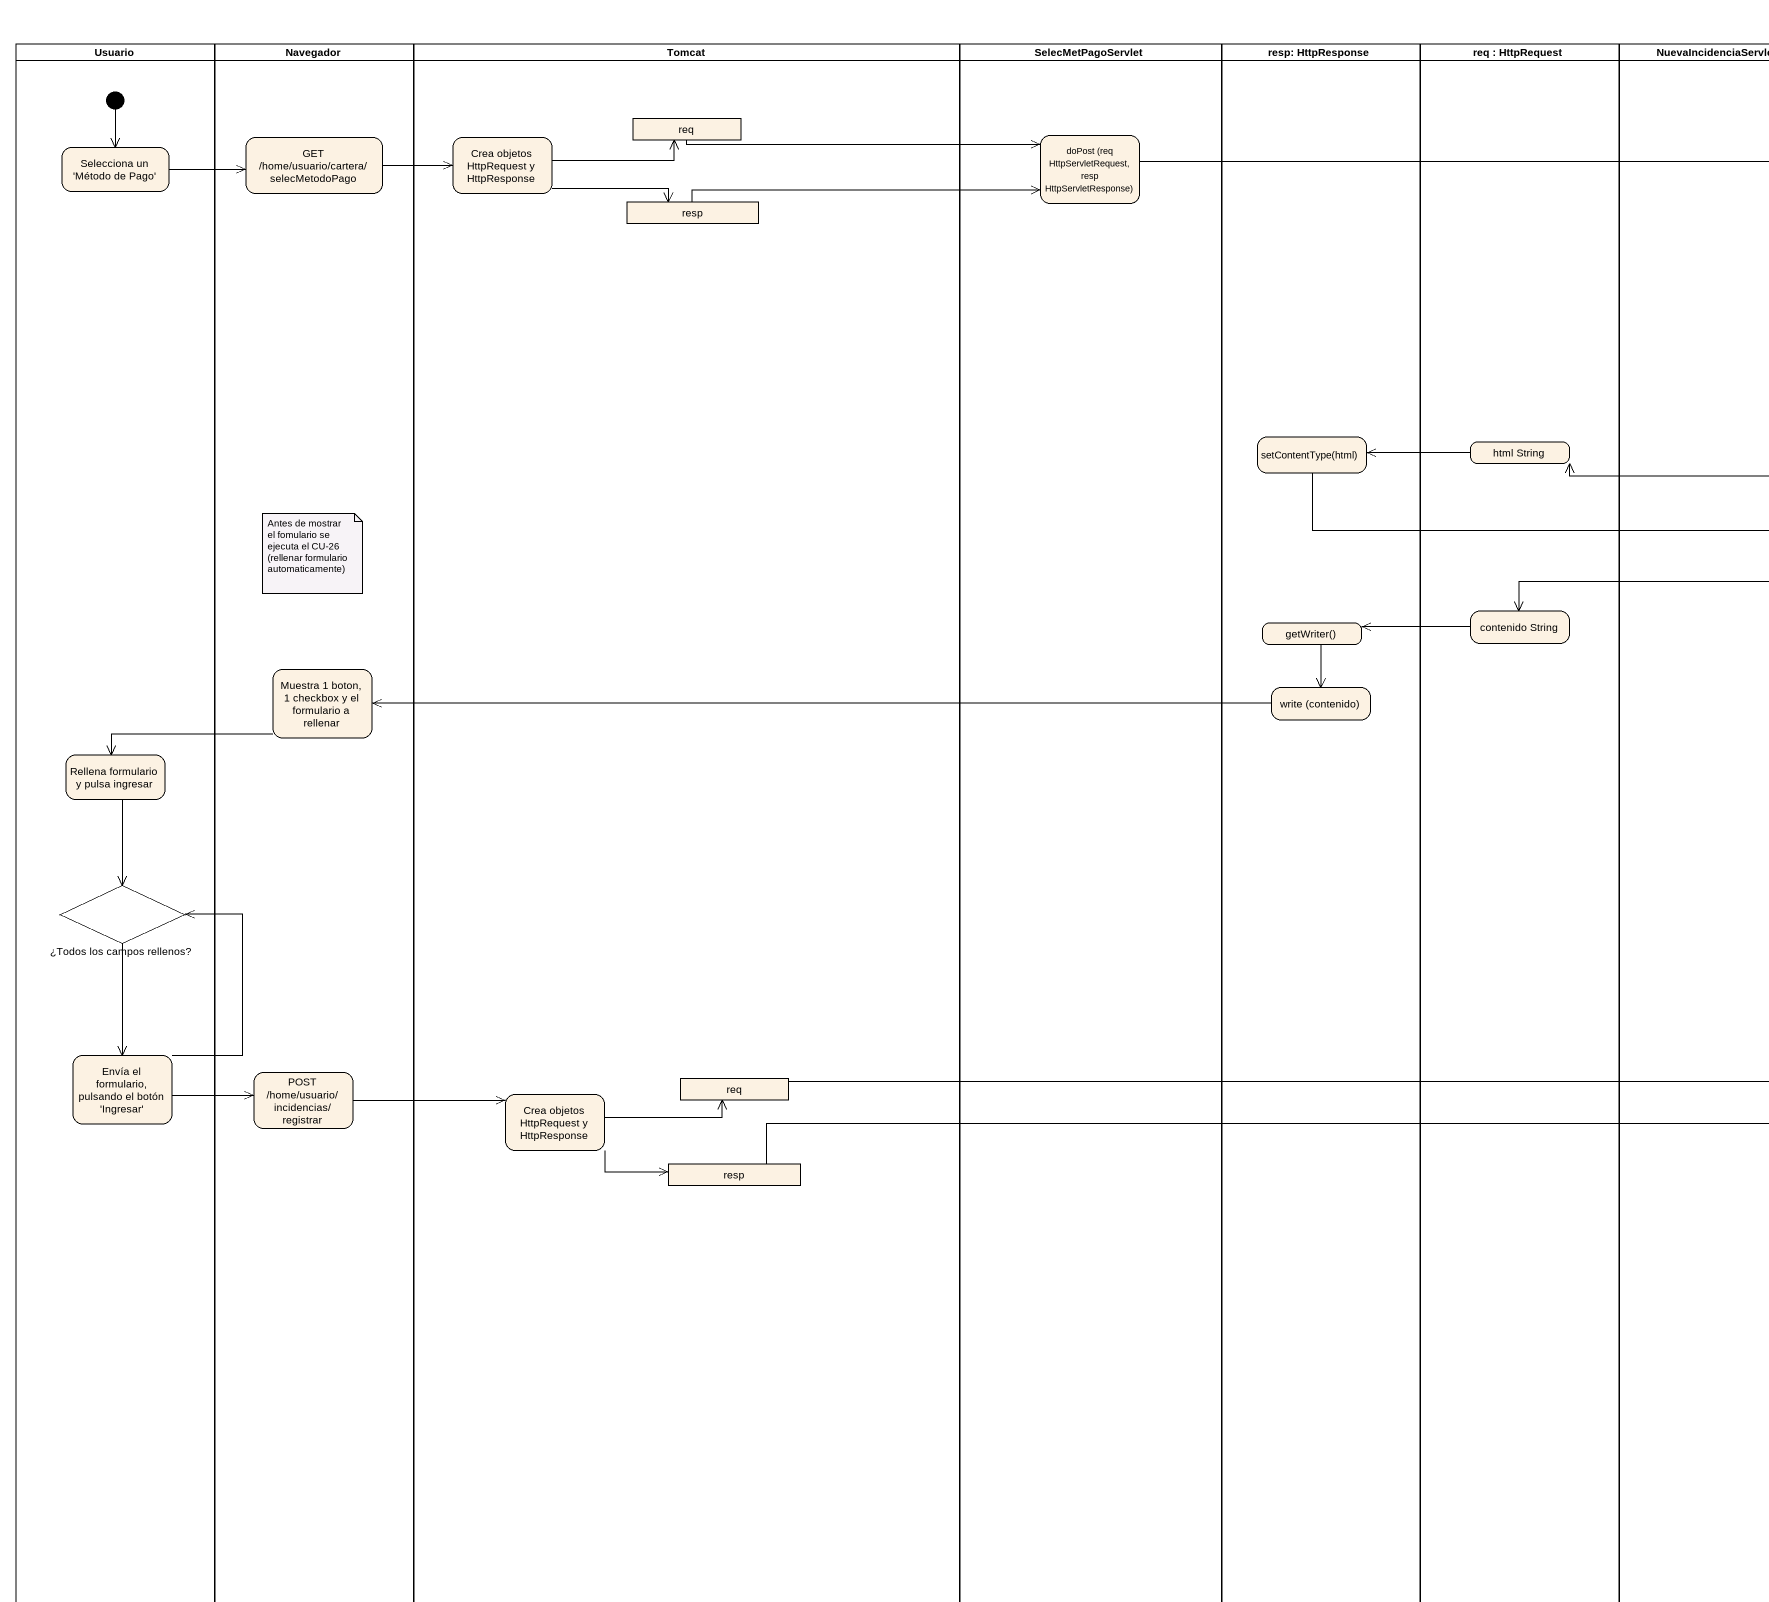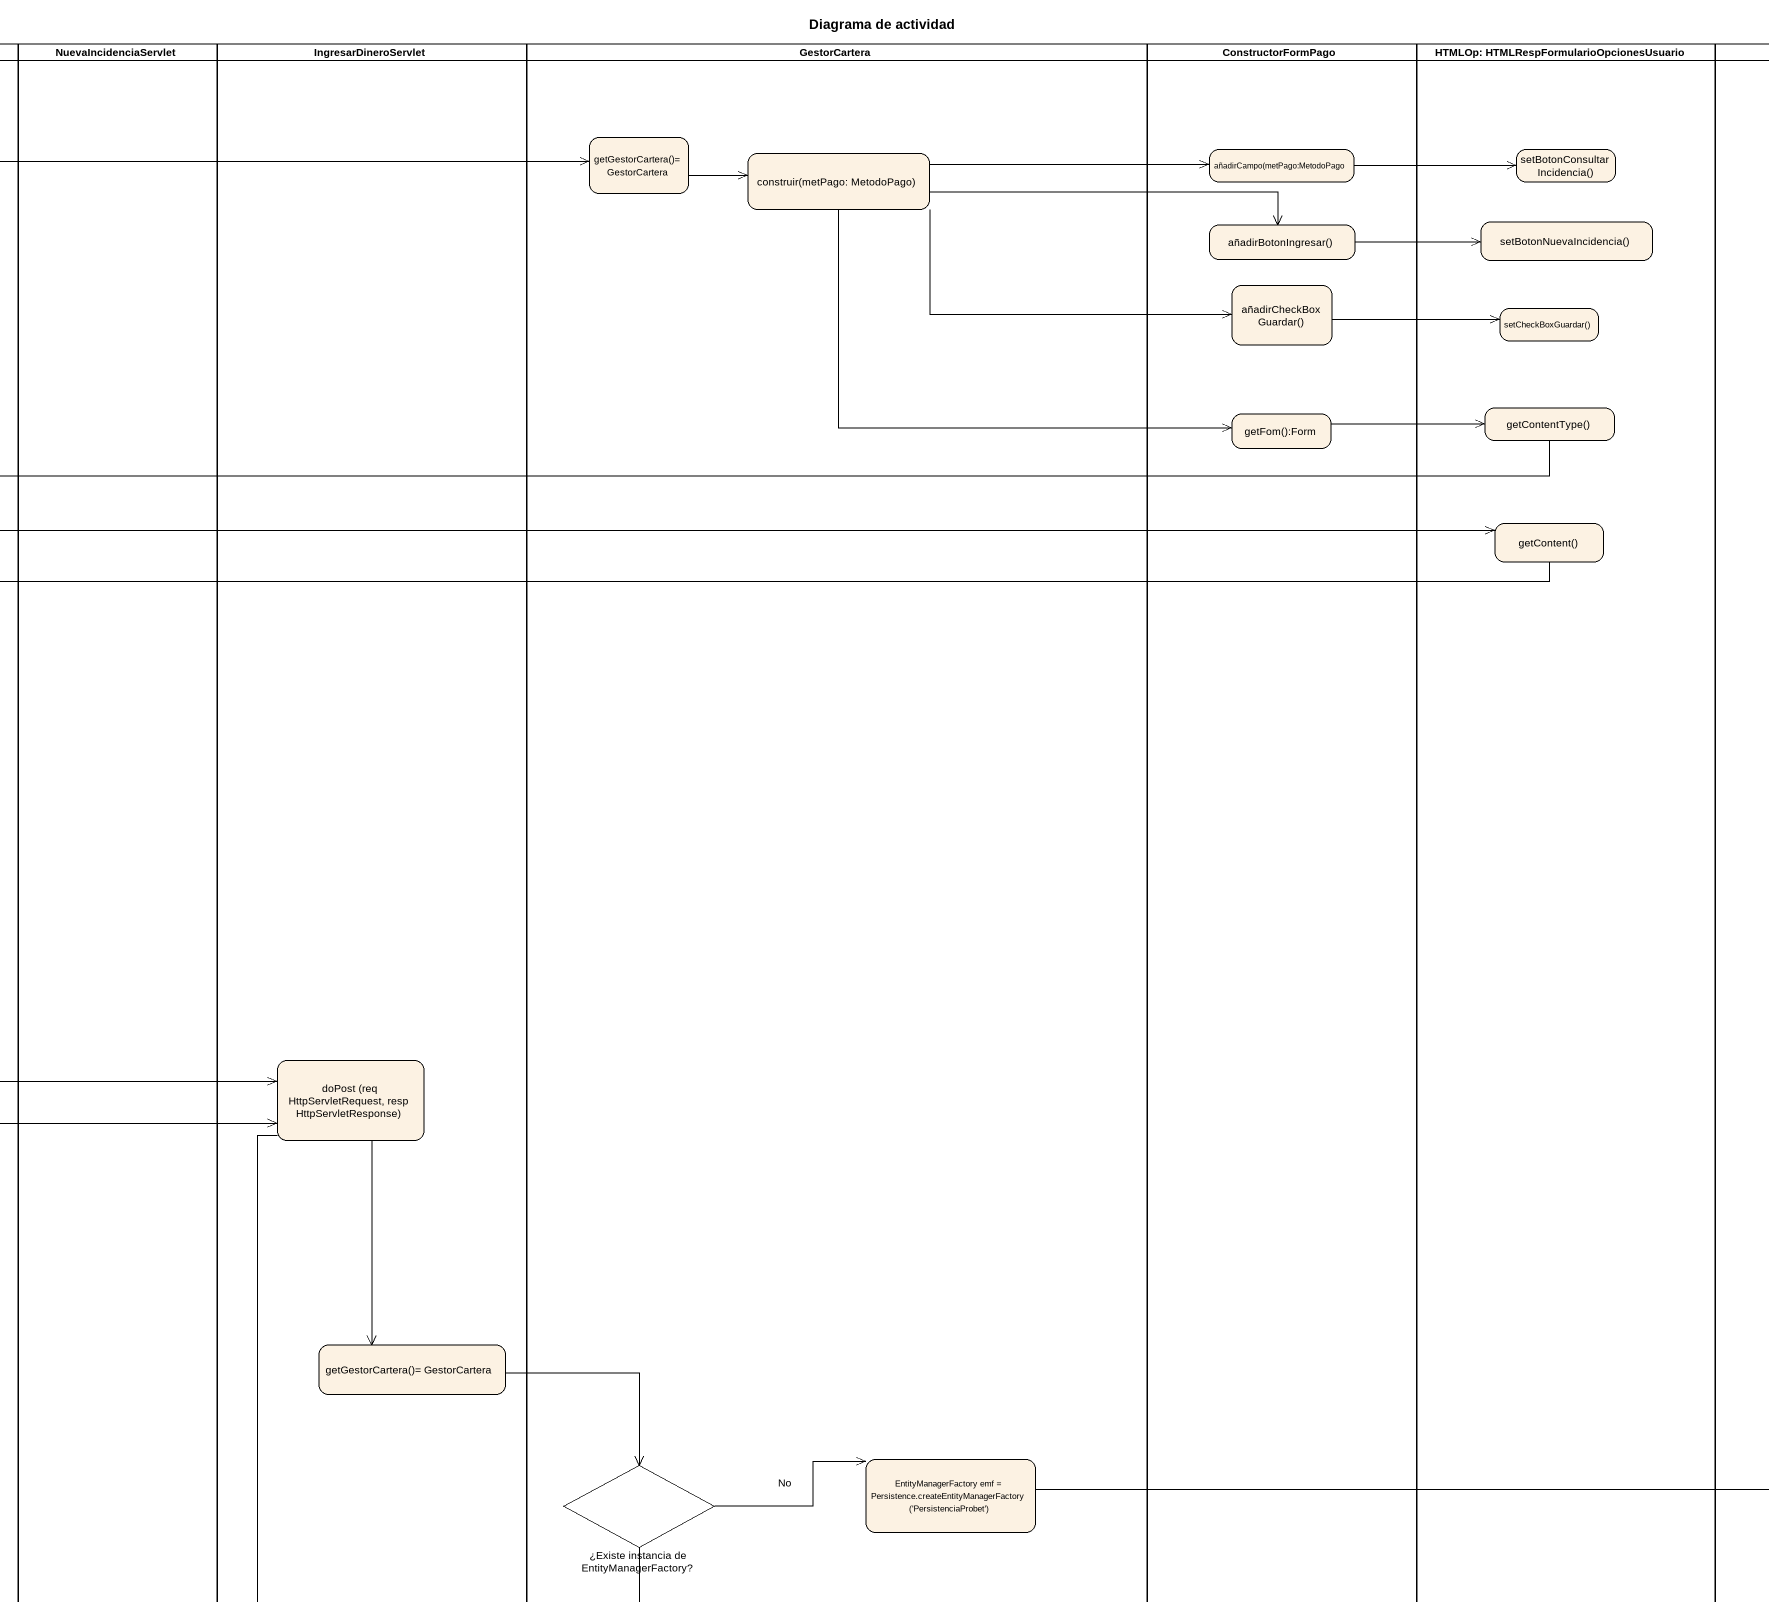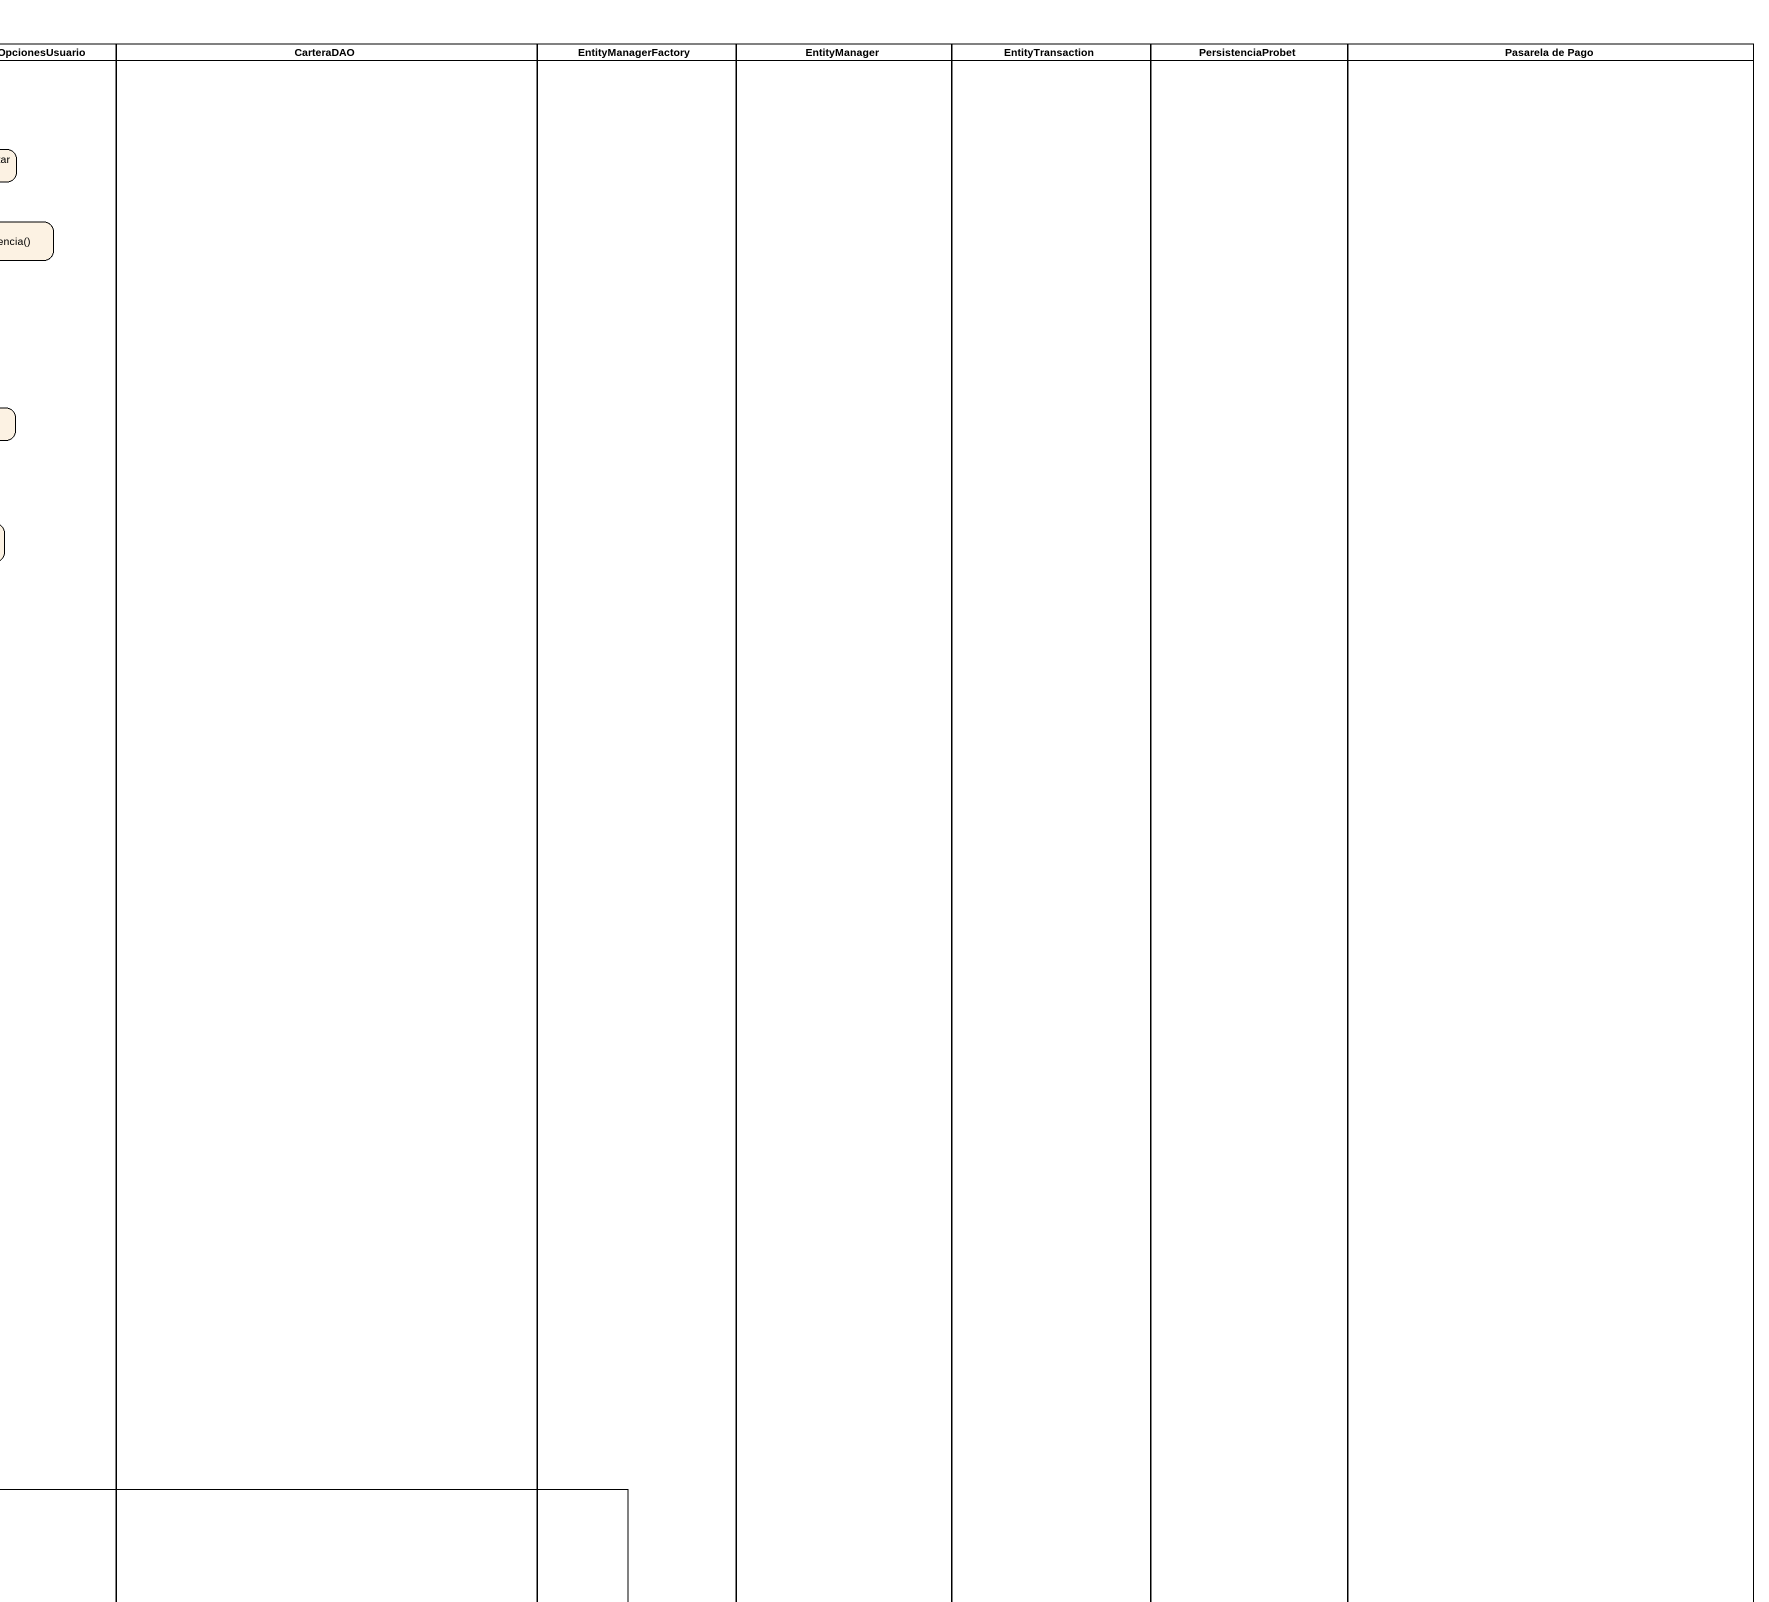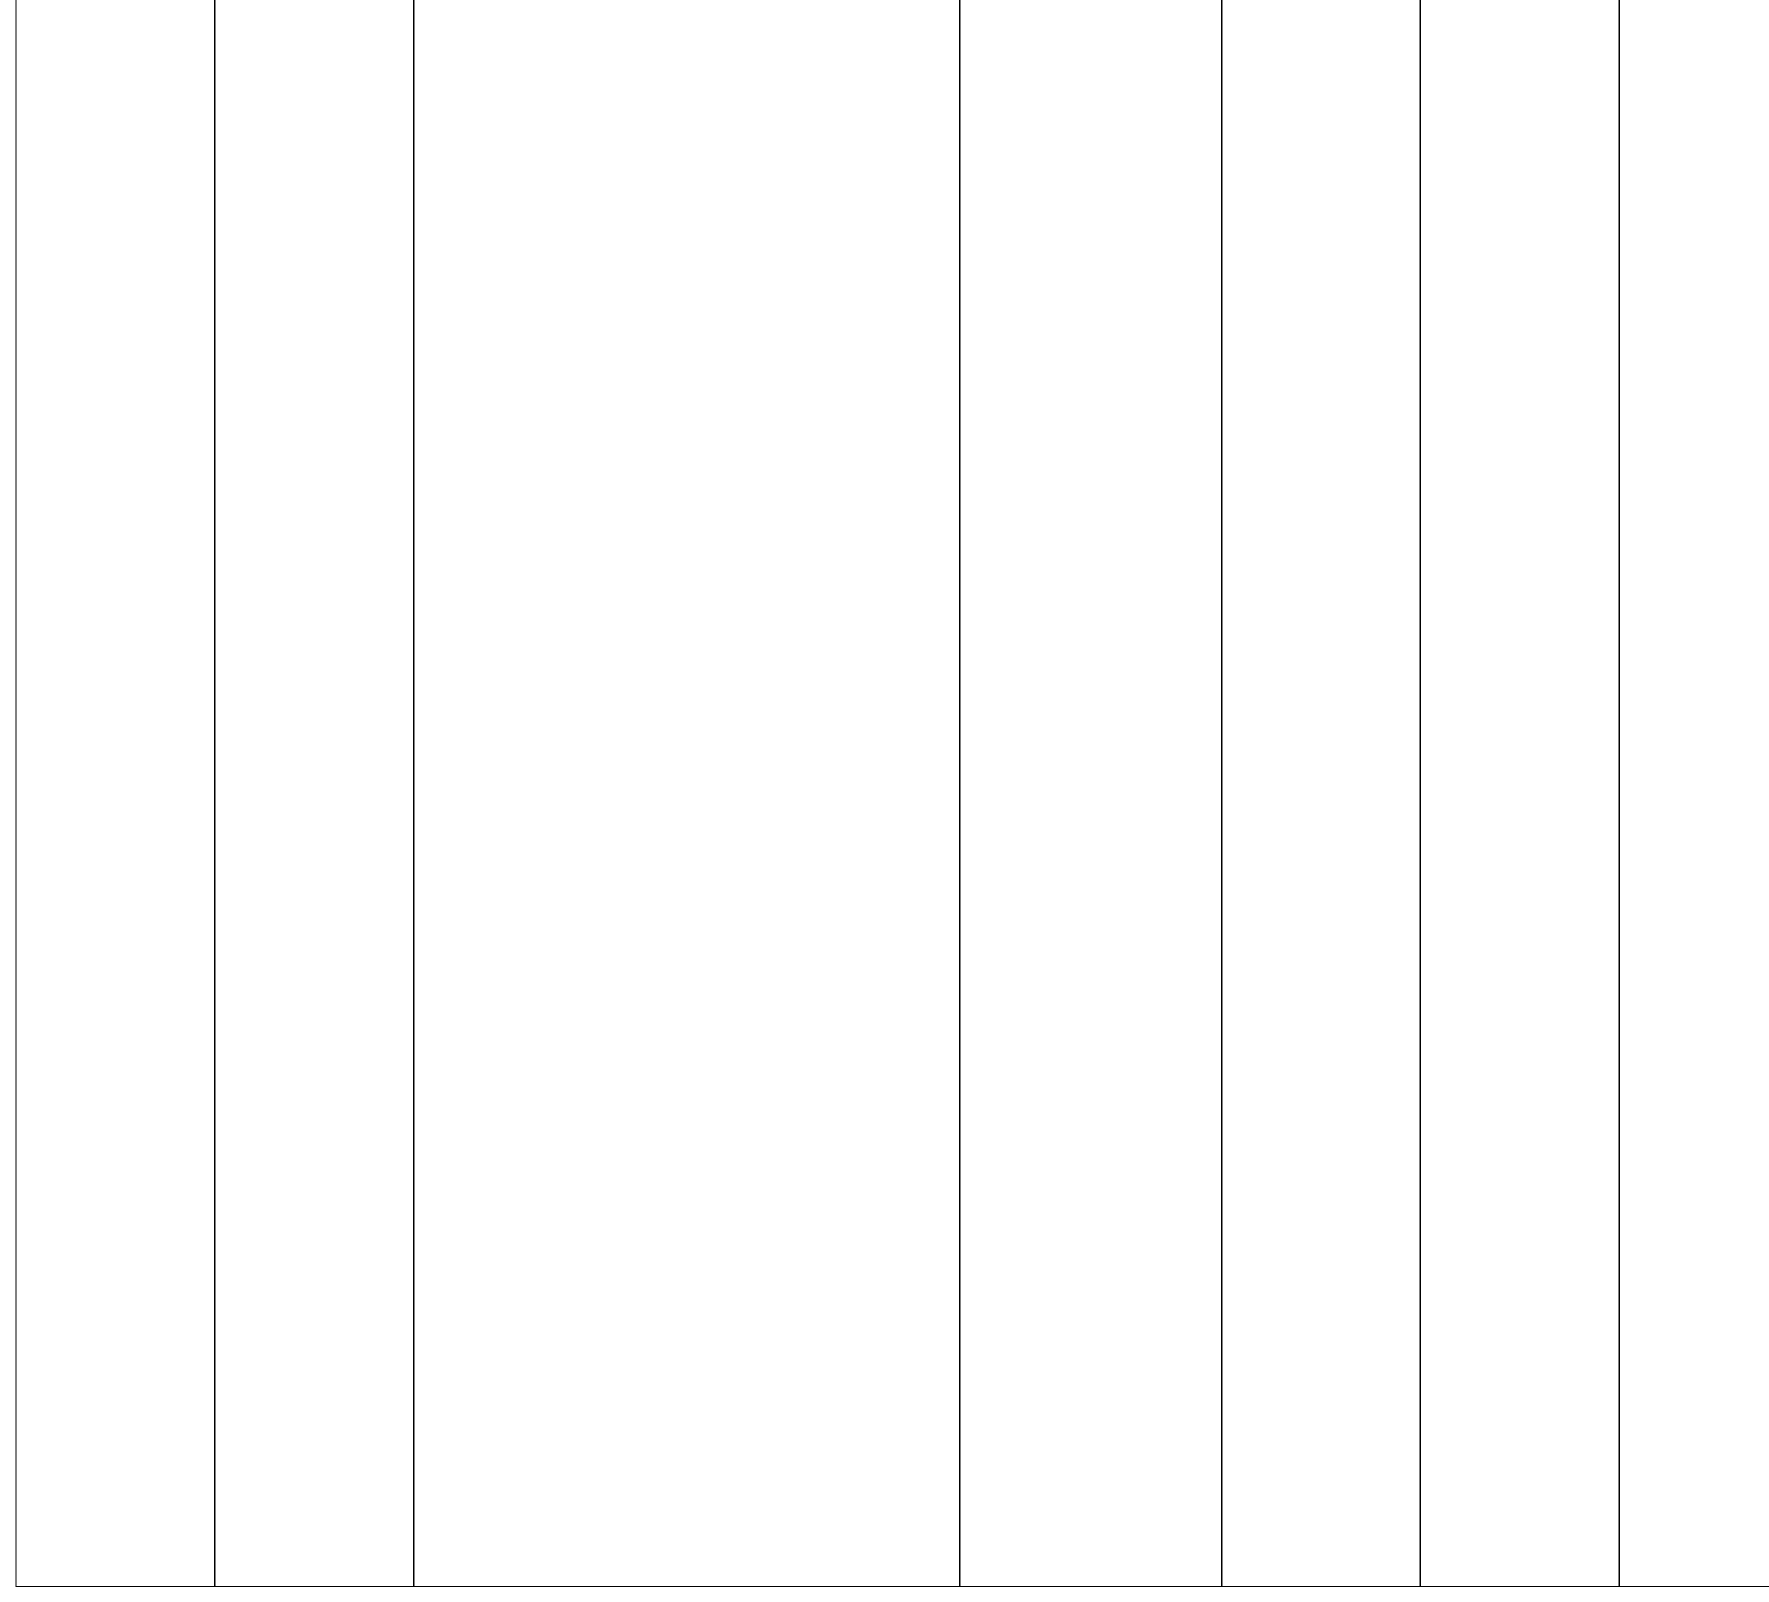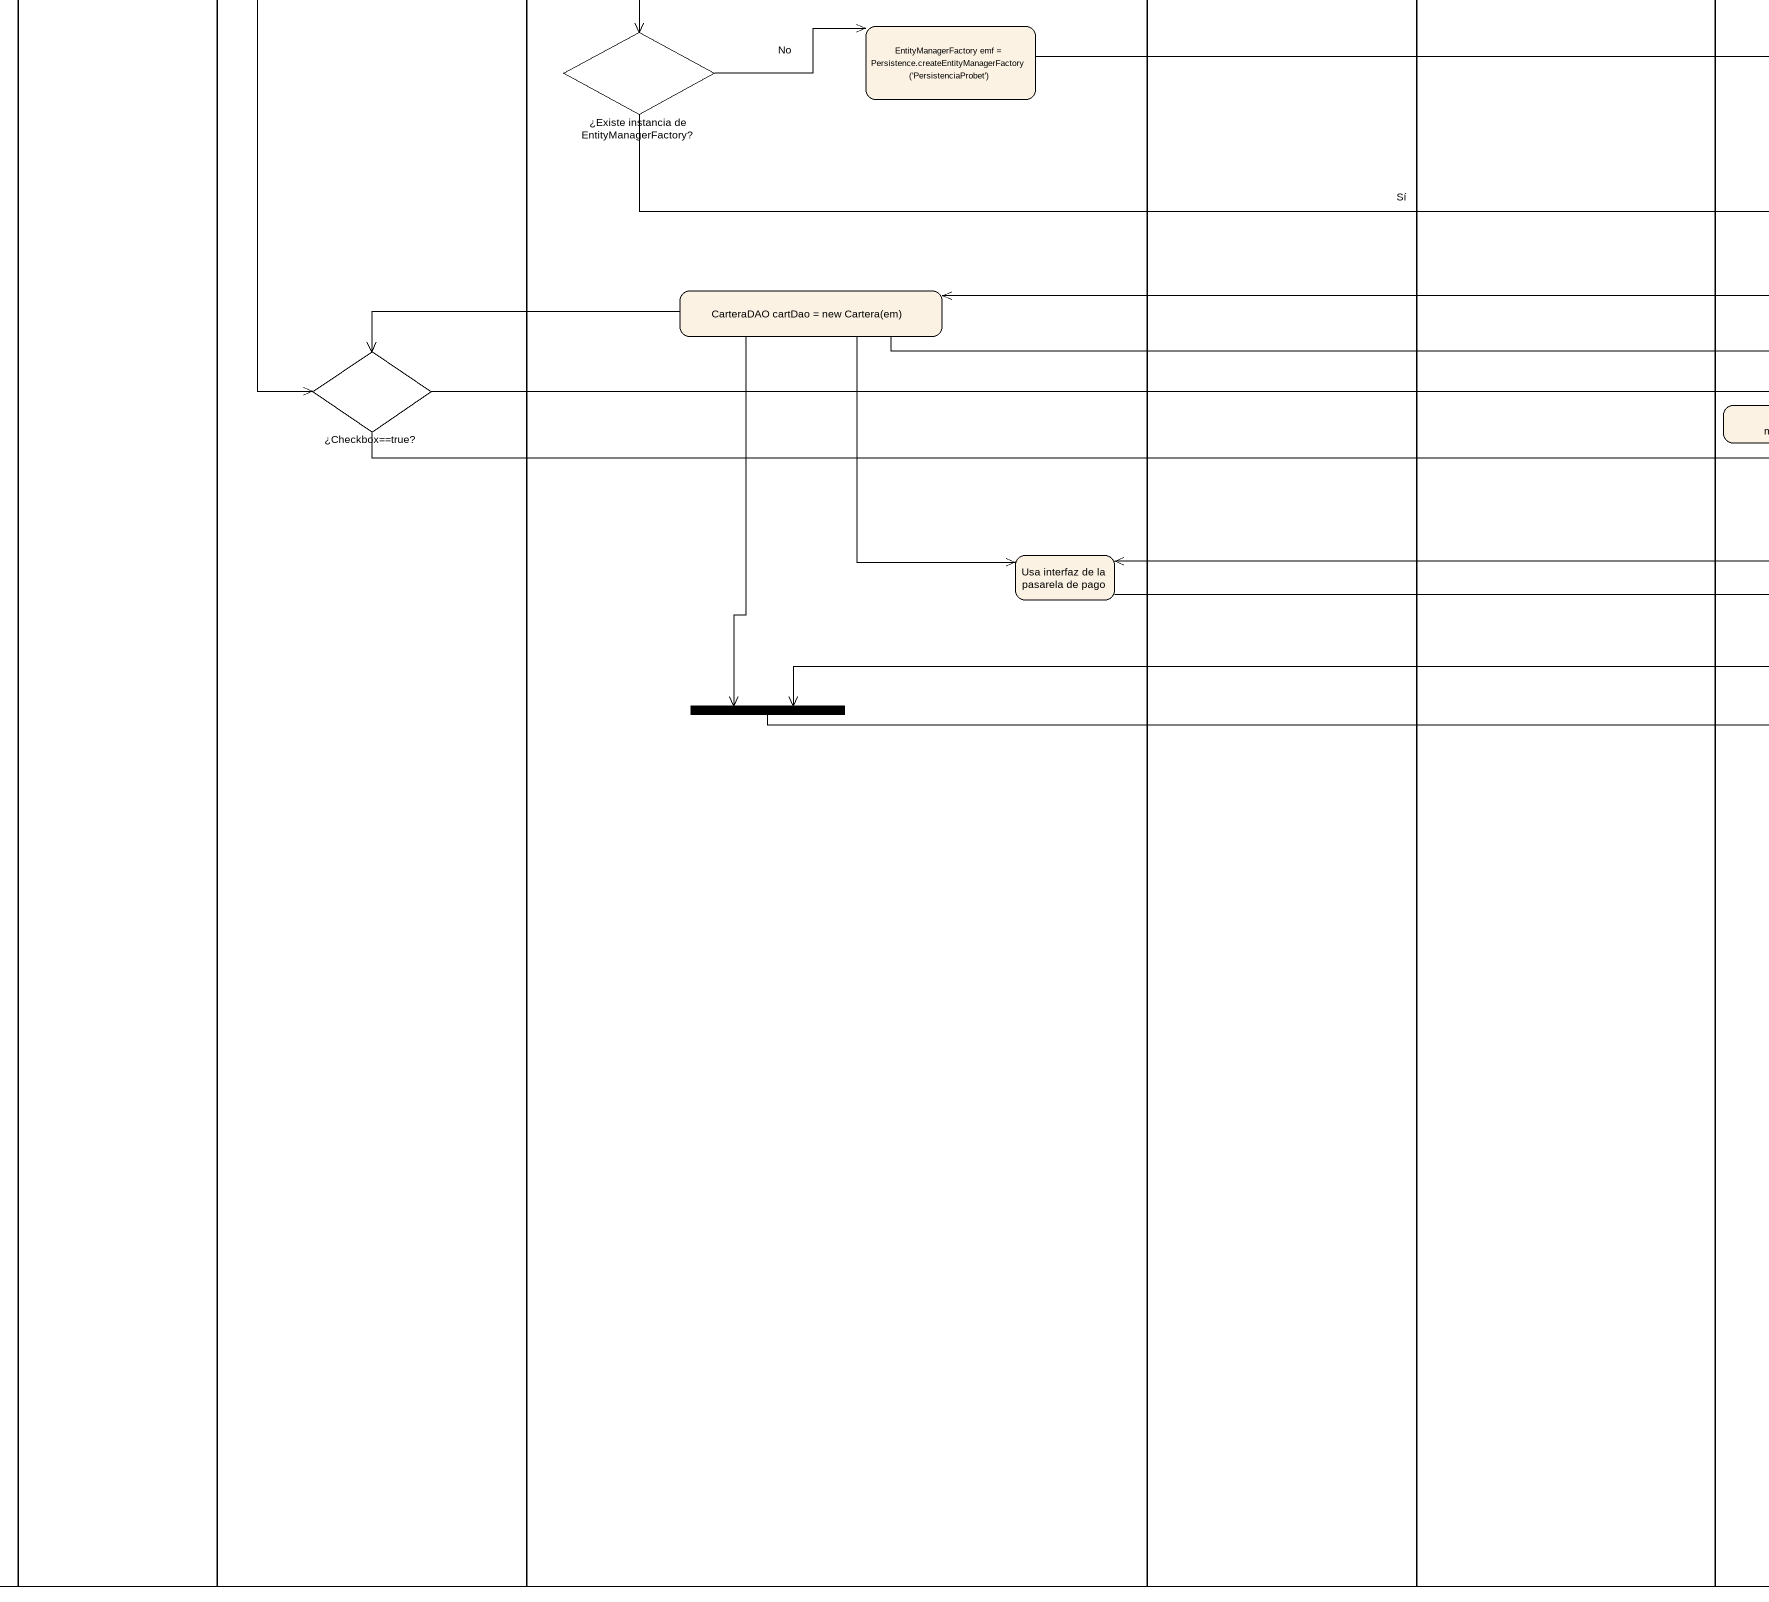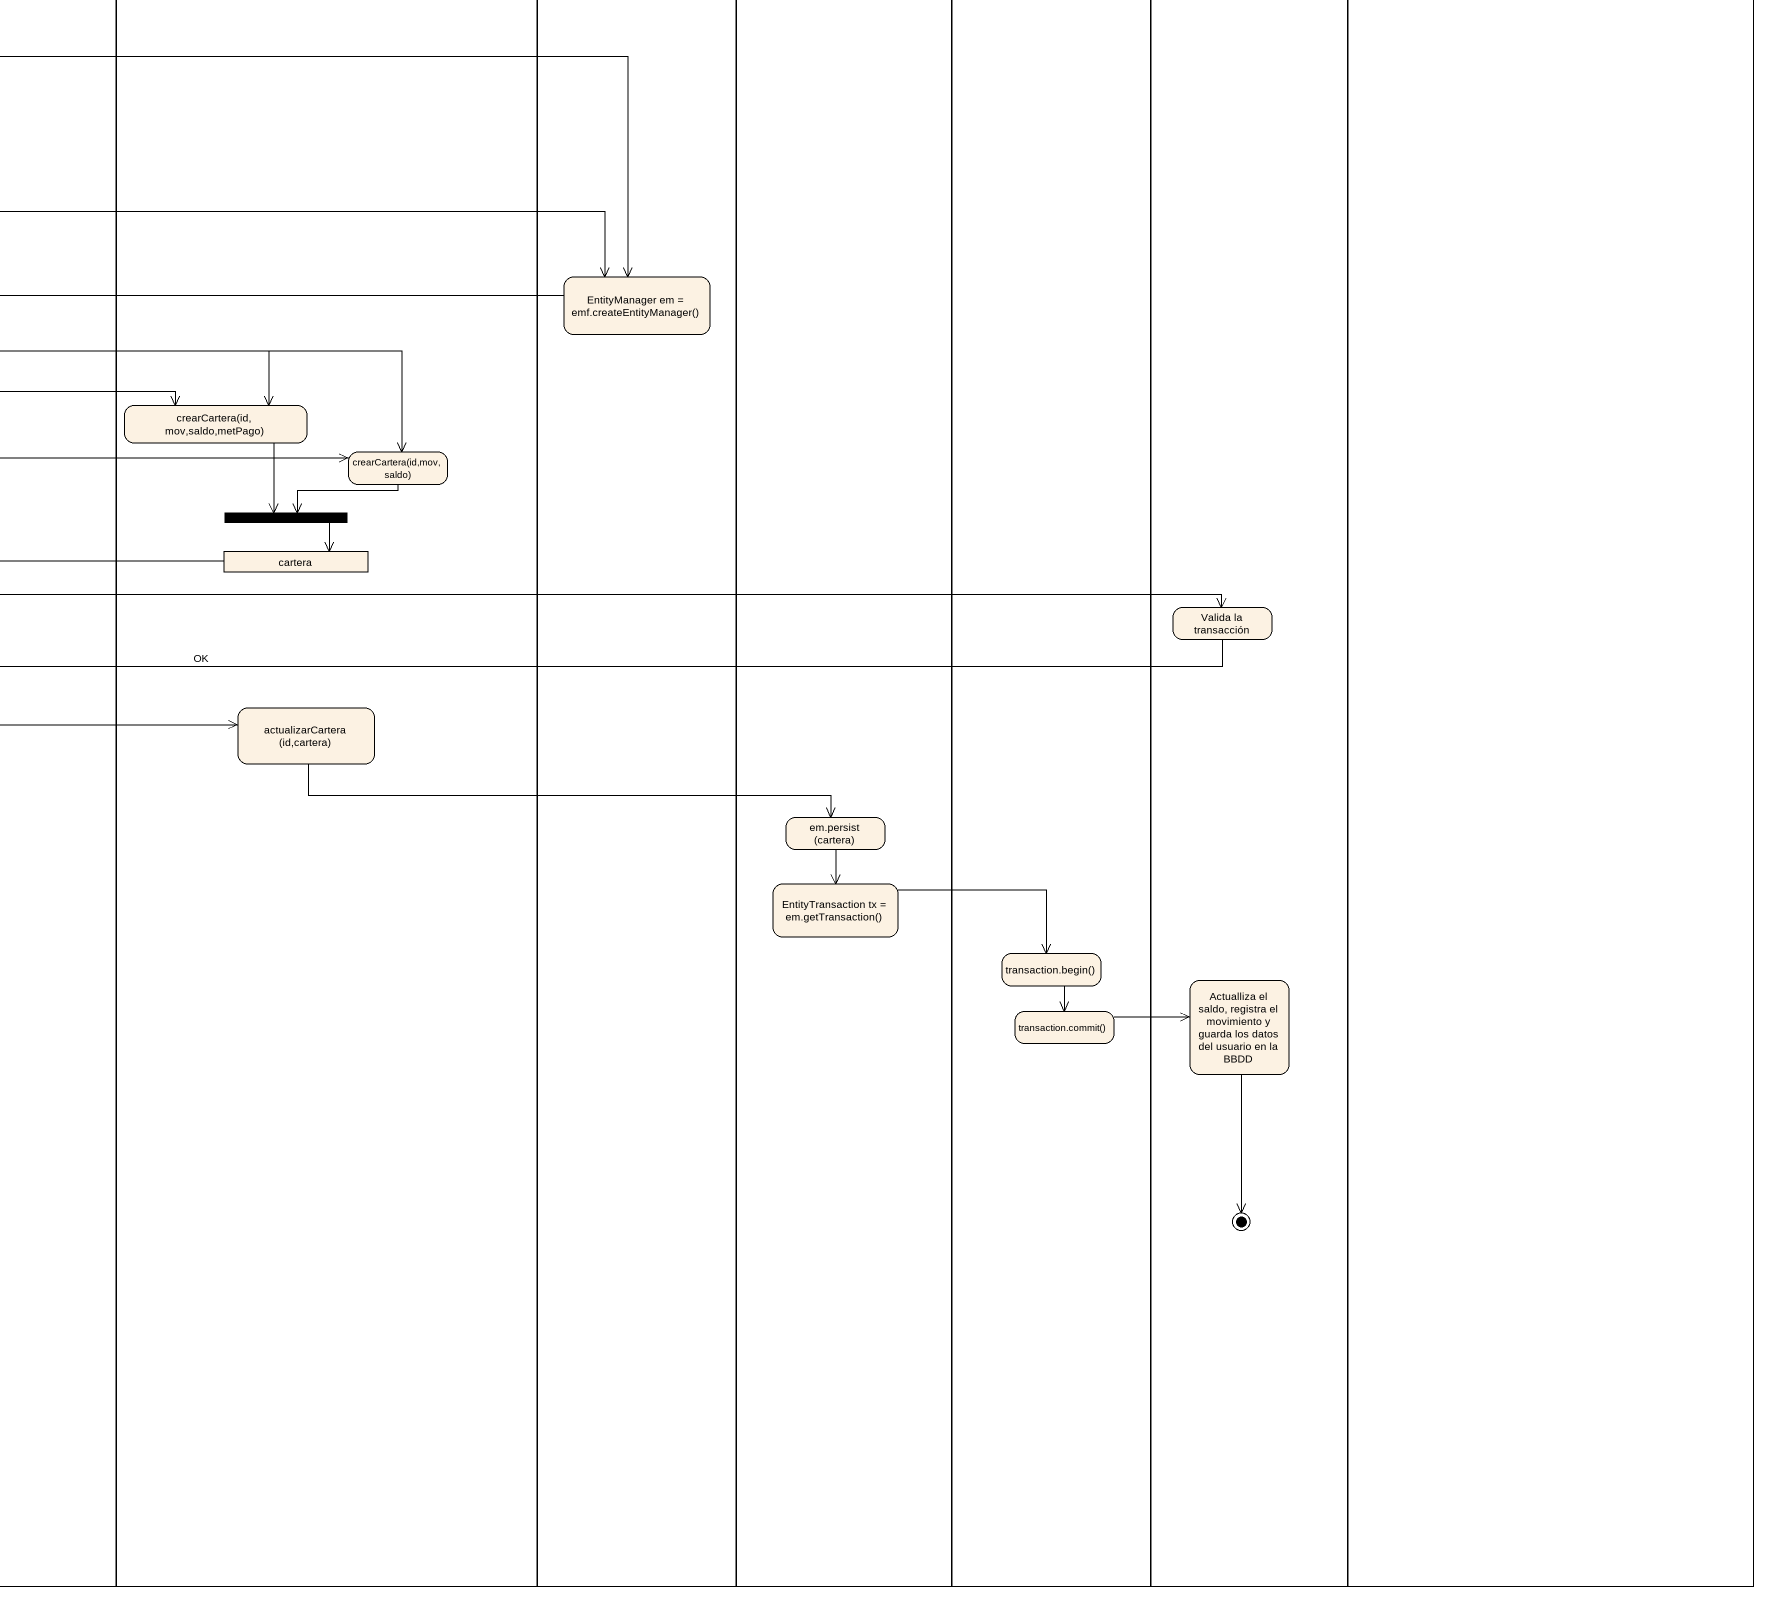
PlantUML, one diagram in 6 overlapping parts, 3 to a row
@startuml
title Diagrama de actividad
hide empty description
state Usuario <<partition>> {
  state "Selecciona un 'Método de Pago'" as Selecciona_un_Método_de_Pago
  state "Rellena formulario y pulsa ingresar" as Rellena_formulario_y_pulsa
  state "¿Todos los campos rellenos?" as Todos_los_campos_rellenos <<choice>>
  state "Envía el formulario, pulsando el botón 'Ingresar'" as Envía_el_formulario
  [*] --> Selecciona_un_Método_de_Pago
}
state Navegador <<partition>> {
  state "GET /home/usuario/cartera/selecMetodoPago" as GET_home_usuario_cartera
  state "Muestra 1 boton, 1 checkbox y el formulario a rellenar" as Muestra_1_boton_1_checkbox
  state "POST /home/usuario/incidencias/registrar" as POST_home_usuario
}
state Tomcat <<partition>> {
  state "Crea objetos HttpRequest y HttpResponse" as Crea_objetos_HttpRequest_y
  state req <<object>>
  state resp <<object>>
  state "req" as req_2 <<object>>
  state "Crea objetos HttpRequest y HttpResponse" as Crea_objetos_HttpRequest_y_2
  state "resp" as resp_2 <<object>>
}
state SelecMetPagoServlet <<partition>> {
  state "doPost (req HttpServletRequest, resp HttpServletResponse)" as doPost_req
}
state "resp: HttpResponse" as resp_HttpResponse <<partition>> {
  state "setContentType(html)" as setContentType_html
  state "getWriter()" as getWriter
  state "write (contenido)" as write_contenido
}
state "req : HttpRequest" as req_HttpRequest <<partition>> {
  state "html String" as html_String
  state "contenido String" as contenido_String
}
state NuevaIncidenciaServlet <<partition>>
state IngresarDineroServlet <<partition>> {
  state "doPost (req HttpServletRequest, resp HttpServletResponse)" as doPost_req_2
  state "getGestorCartera()= GestorCartera" as getGestorCartera_2
  state "¿Checkbox==true?" as Checkbox_true <<choice>>
}
state GestorCartera <<partition>> {
  state "getGestorCartera()= GestorCartera" as getGestorCartera
  state "construir(metPago: MetodoPago)" as construir_metPago_MetodoPago
  state "¿Existe instancia de EntityManagerFactory?" as Existe_instancia_de <<choice>>
  state "EntityManagerFactory emf = Persistence.createEntityManagerFactory ('PersistenciaProbet')" as EntityManagerFactory_emf
  state "CarteraDAO cartDao = new Cartera(em)" as CarteraDAO_cartDao_new
  state "Usa interfaz de la pasarela de pago" as Usa_interfaz_de_la_pasarela
  state fork2 <<join>>
}
state ConstructorFormPago <<partition>> {
  state "añadirCampo(metPago:MetodoPago" as añadirCampo_metPago
  state "añadirBotonIngresar()" as añadirBotonIngresar
  state "añadirCheckBoxGuardar()" as añadirCheckBoxGuardar
  state "getFom():Form" as getFom_Form
}
state "HTMLOp: HTMLRespFormularioOpcionesUsuario" as HTMLOp_HTMLRespFormularioOpc <<partition>> {
  state "setBotonConsultarIncidencia()" as setBotonConsultarIncidencia
  state "setBotonNuevaIncidencia()" as setBotonNuevaIncidencia
  state "setCheckBoxGuardar()" as setCheckBoxGuardar
  state "getContentType()" as getContentType
  state "getContent()" as getContent
}
state CarteraDAO <<partition>> {
  state "crearCartera(id, mov,saldo,metPago)" as crearCartera_id_mov_saldo
  state "crearCartera(id,mov, saldo)" as crearCartera_id_mov_saldo_2
  state cartera <<object>>
  state fork1 <<join>>
  state "actualizarCartera (id,cartera)" as actualizarCartera_id_cartera
}
state EntityManagerFactory <<partition>> {
  state "EntityManager em = emf.createEntityManager()" as EntityManager_em_emf
}
state EntityManager <<partition>> {
  state "em.persist (cartera)" as em_persist_cartera
  state "EntityTransaction tx = em.getTransaction()" as EntityTransaction_tx_em
}
state EntityTransaction <<partition>> {
  state "transaction.begin()" as transaction_begin
  state "transaction.commit()" as transaction_commit
}
state PersistenciaProbet <<partition>> {
  state "Valida la transacción" as Valida_la_transacción
  state "Actualliza el saldo, registra el movimiento y guarda los datos del usuario en la BBDD" as Actualliza_el_saldo
  Actualliza_el_saldo --> [*]
}
state "Pasarela de Pago" as Pasarela_de_Pago <<partition>>
Selecciona_un_Método_de_Pago -right-> GET_home_usuario_cartera
GET_home_usuario_cartera -right-> Crea_objetos_HttpRequest_y
Crea_objetos_HttpRequest_y -right-> req
Crea_objetos_HttpRequest_y -right-> resp
req -right-> doPost_req
doPost_req -right-> getGestorCartera
getGestorCartera -right-> construir_metPago_MetodoPago
añadirCampo_metPago -right-> setBotonConsultarIncidencia
construir_metPago_MetodoPago -right-> añadirCampo_metPago
construir_metPago_MetodoPago -right-> añadirBotonIngresar
construir_metPago_MetodoPago -right-> añadirCheckBoxGuardar
construir_metPago_MetodoPago -right-> getFom_Form
resp -right-> doPost_req
añadirBotonIngresar -right-> setBotonNuevaIncidencia
añadirCheckBoxGuardar -right-> setCheckBoxGuardar
getFom_Form -right-> getContentType
getContentType -left-> html_String
setContentType_html -right-> getContent
html_String -left-> setContentType_html
getContent -left-> contenido_String
getWriter --> write_contenido
contenido_String -left-> getWriter
Muestra_1_boton_1_checkbox -left-> Rellena_formulario_y_pulsa
write_contenido -left-> Muestra_1_boton_1_checkbox
Rellena_formulario_y_pulsa --> Todos_los_campos_rellenos
Todos_los_campos_rellenos --> Envía_el_formulario
Envía_el_formulario -up-> Todos_los_campos_rellenos
Envía_el_formulario -right-> POST_home_usuario
POST_home_usuario -right-> Crea_objetos_HttpRequest_y_2
req_2 -right-> doPost_req_2
doPost_req_2 --> getGestorCartera_2
doPost_req_2 --> Checkbox_true
Crea_objetos_HttpRequest_y_2 -right-> req_2
Crea_objetos_HttpRequest_y_2 -right-> resp_2
resp_2 -right-> doPost_req_2
getGestorCartera_2 --> Existe_instancia_de
Existe_instancia_de -right-> EntityManagerFactory_emf : No
Existe_instancia_de -right-> EntityManager_em_emf : Sí
EntityManagerFactory_emf -right-> EntityManager_em_emf
EntityManager_em_emf -left-> CarteraDAO_cartDao_new
CarteraDAO_cartDao_new -left-> Checkbox_true
CarteraDAO_cartDao_new -right-> crearCartera_id_mov_saldo
CarteraDAO_cartDao_new -right-> crearCartera_id_mov_saldo_2
CarteraDAO_cartDao_new --> Usa_interfaz_de_la_pasarela
CarteraDAO_cartDao_new --> fork2
Checkbox_true -right-> crearCartera_id_mov_saldo
Checkbox_true -right-> crearCartera_id_mov_saldo_2
crearCartera_id_mov_saldo --> fork1
crearCartera_id_mov_saldo_2 -left-> fork1
cartera -left-> Usa_interfaz_de_la_pasarela
fork1 --> cartera
Usa_interfaz_de_la_pasarela -right-> Valida_la_transacción
Valida_la_transacción -left-> fork2 : OK
fork2 -right-> actualizarCartera_id_cartera
actualizarCartera_id_cartera -right-> em_persist_cartera
em_persist_cartera --> EntityTransaction_tx_em
EntityTransaction_tx_em -right-> transaction_begin
transaction_begin --> transaction_commit
transaction_commit -right-> Actualliza_el_saldo
note as N1
  Antes de mostrar el fomulario se ejecuta el CU-26 (rellenar formulario automaticamente)
end note
@enduml
